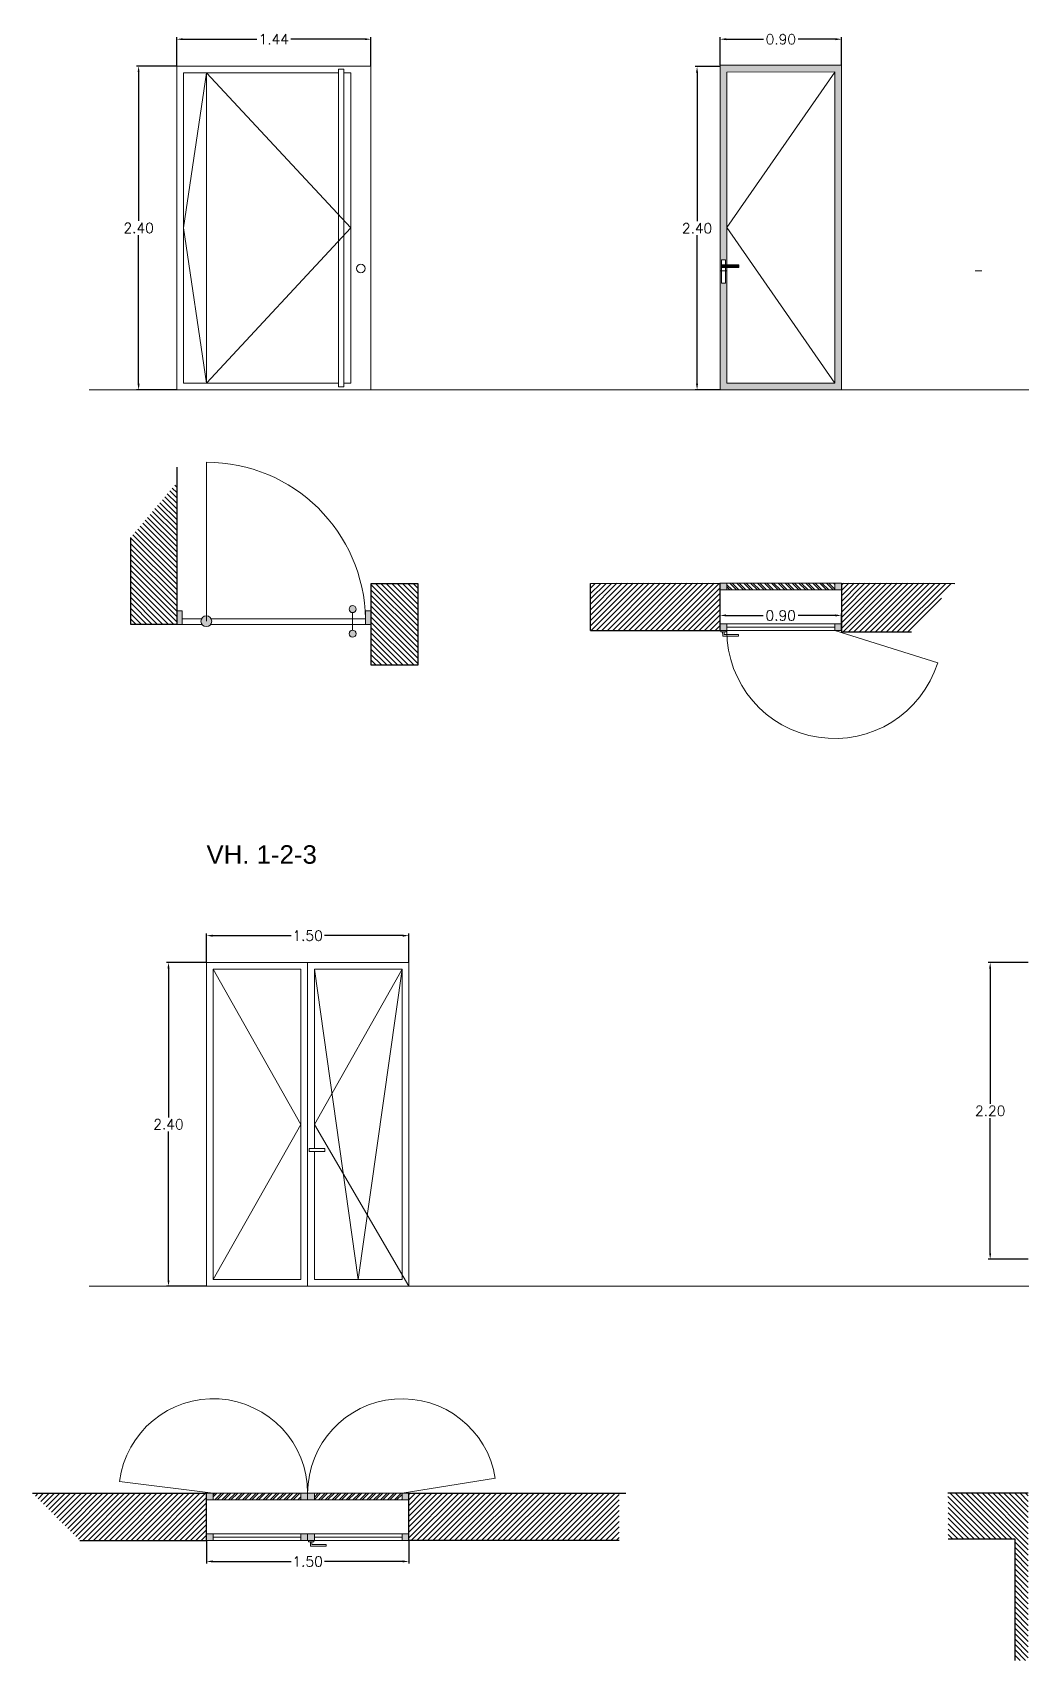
# Model space of a CAD drawing. Header units: millimetres. Extents: x 51 to 284, y 32 to 237.
# Drawn here: x 88.02 to 95.35, y 164.33 to 176.4 of the extents above; entities that cross this region are included whole.
import ezdxf

# ---------------------------------------------------------------- set-up
doc = ezdxf.new("R2010")
doc.units = ezdxf.units.MM
for name, color, linetype, lineweight in [('A_Hatch03', 253, 'Continuous', 13), ('A_Nsc02', 5, 'Continuous', 9), ('A_Sec03', 3, 'Continuous', 20), ('detalle', 6, 'Continuous', 5), ('FUSTERIA', 2, 'Continuous', 15), ('MUR', 5, 'Continuous', 25), ('somb. Muro', 251, 'Continuous', 15), ('sombreado', 253, 'Continuous', 13)]:
    doc.layers.add(name, color=color, linetype=linetype, lineweight=lineweight)
doc.layers.add('SS_VEGETACION', color=7, linetype='Continuous', true_color=0x8ba14f)
doc.styles.add('ROMANS', font='romans.shx')
doc.styles.get("Standard").update_dxf_attribs({"font": 'arial.ttf'})
doc.dimstyles.new('martacota1', dxfattribs={"dimscale": 0.3, "dimtxt": 0.15, "dimasz": 0.15, "dimexe": 0.05, "dimexo": 0, "dimgap": 0.05, "dimtad": 0, "dimtih": 1, "dimtoh": 1, "dimzin": 0, "dimdsep": 46, "dimtxsty": 'ROMANS', "dimcen": 0.05, "dimclrt": 7, "dimadec": 0, "dimazin": 0, "dimtfac": 0.1, "dimtix": 1, "dimtmove": 1, "dimatfit": 3, "dimfxl": 1, "dimtolj": 1, "dimtzin": 1, "dimarcsym": 0})
pattern_1 = [(0, (27.433, 0), (0, 6.985), [5.08, -1.905]), (90, (27.433, 0), (-6.985, 4e-16), [5.08, -1.905])]

# ---------------------------------------------------------------- blocks, each defined once
blk = doc.blocks.new('*D228')
at = {"layer": 'Defpoints', "color": 0, "transparency": 16777216}
for p in [(94.018, 172.075), (93.118, 171.963), (94.018, 171.963)]:
    blk.add_point(p, dxfattribs=at)
at = {"layer": 'SS_VEGETACION', "color": 0, "lineweight": -2, "transparency": 16777216}
for p, q in [((93.118, 171.963), (93.118, 172.09)), ((93.163, 172.075), (93.439, 172.075)), ((93.973, 172.075), (93.698, 172.075)), ((94.018, 171.963), (94.018, 172.09))]:
    blk.add_line(p, q, dxfattribs=at)
at = {"layer": 'SS_VEGETACION', "color": 0, "transparency": 16777216}
for points in [[(93.163, 172.083), (93.163, 172.068), (93.118, 172.075)], [(93.973, 172.083), (93.973, 172.068), (94.018, 172.075)]]:
    blk.add_solid(points, dxfattribs=at)
at = {"layer": 'SS_VEGETACION', "color": 7, "transparency": 16777216, "insert": (93.568, 172.075), "char_height": 0.075, "attachment_point": 5, "style": 'ROMANS'}
blk.add_mtext('\\A1;0.90', dxfattribs=at)
blk = doc.blocks.new('*D264')
at = {"layer": 'Defpoints', "color": 0, "transparency": 16777216}
for p in [(89.09, 176.147), (88.808, 173.747), (89.09, 173.747)]:
    blk.add_point(p, dxfattribs=at)
at = {"layer": 'SS_VEGETACION', "color": 0, "lineweight": -2, "transparency": 16777216}
for p, q in [((89.09, 176.147), (88.793, 176.147)), ((88.808, 176.102), (88.808, 175)), ((88.808, 173.792), (88.808, 174.895)), ((89.09, 173.747), (88.793, 173.747))]:
    blk.add_line(p, q, dxfattribs=at)
at = {"layer": 'SS_VEGETACION', "color": 0, "transparency": 16777216}
for points in [[(88.8, 176.102), (88.815, 176.102), (88.808, 176.147)], [(88.8, 173.792), (88.815, 173.792), (88.808, 173.747)]]:
    blk.add_solid(points, dxfattribs=at)
at = {"layer": 'SS_VEGETACION', "color": 7, "transparency": 16777216, "insert": (88.808, 174.947), "char_height": 0.075, "attachment_point": 5, "style": 'ROMANS'}
blk.add_mtext('\\A1;2.40', dxfattribs=at)
blk = doc.blocks.new('*D265')
at = {"layer": 'Defpoints', "color": 0, "transparency": 16777216}
for p in [(90.53, 176.346), (89.09, 176.147), (90.53, 176.147)]:
    blk.add_point(p, dxfattribs=at)
at = {"layer": 'SS_VEGETACION', "color": 0, "lineweight": -2, "transparency": 16777216}
for p, q in [((89.09, 176.147), (89.09, 176.361)), ((89.135, 176.346), (89.684, 176.346)), ((90.485, 176.346), (89.936, 176.346)), ((90.53, 176.147), (90.53, 176.361))]:
    blk.add_line(p, q, dxfattribs=at)
at = {"layer": 'SS_VEGETACION', "color": 0, "transparency": 16777216}
for points in [[(89.135, 176.354), (89.135, 176.339), (89.09, 176.346)], [(90.485, 176.354), (90.485, 176.339), (90.53, 176.346)]]:
    blk.add_solid(points, dxfattribs=at)
at = {"layer": 'SS_VEGETACION', "color": 7, "transparency": 16777216, "insert": (89.81, 176.346), "char_height": 0.075, "attachment_point": 5, "style": 'ROMANS'}
blk.add_mtext('\\A1;1.44', dxfattribs=at)
blk = doc.blocks.new('*D266')
at = {"layer": 'Defpoints', "color": 0, "transparency": 16777216}
for p in [(92.948, 176.143), (93.119, 176.143), (93.119, 173.747)]:
    blk.add_point(p, dxfattribs=at)
at = {"layer": 'SS_VEGETACION', "color": 0, "lineweight": -2, "transparency": 16777216}
for p, q in [((93.119, 176.143), (92.933, 176.143)), ((92.948, 176.098), (92.948, 174.998)), ((92.948, 173.792), (92.948, 174.893)), ((93.119, 173.747), (92.933, 173.747))]:
    blk.add_line(p, q, dxfattribs=at)
at = {"layer": 'SS_VEGETACION', "color": 0, "transparency": 16777216}
for points in [[(92.94, 176.098), (92.955, 176.098), (92.948, 176.143)], [(92.94, 173.792), (92.955, 173.792), (92.948, 173.747)]]:
    blk.add_solid(points, dxfattribs=at)
at = {"layer": 'SS_VEGETACION', "color": 7, "transparency": 16777216, "insert": (92.948, 174.945), "char_height": 0.075, "attachment_point": 5, "style": 'ROMANS'}
blk.add_mtext('\\A1;2.40', dxfattribs=at)
blk = doc.blocks.new('*D267')
at = {"layer": 'Defpoints', "color": 0, "transparency": 16777216}
for p in [(94.019, 176.346), (93.119, 176.153), (94.019, 176.153)]:
    blk.add_point(p, dxfattribs=at)
at = {"layer": 'SS_VEGETACION', "color": 0, "lineweight": -2, "transparency": 16777216}
for p, q in [((93.119, 176.153), (93.119, 176.361)), ((93.164, 176.346), (93.44, 176.346)), ((93.974, 176.346), (93.698, 176.346)), ((94.019, 176.153), (94.019, 176.361))]:
    blk.add_line(p, q, dxfattribs=at)
at = {"layer": 'SS_VEGETACION', "color": 0, "transparency": 16777216}
for points in [[(93.164, 176.354), (93.164, 176.339), (93.119, 176.346)], [(93.974, 176.354), (93.974, 176.339), (94.019, 176.346)]]:
    blk.add_solid(points, dxfattribs=at)
at = {"layer": 'SS_VEGETACION', "color": 7, "transparency": 16777216, "insert": (93.569, 176.346), "char_height": 0.075, "attachment_point": 5, "style": 'ROMANS'}
blk.add_mtext('\\A1;0.90', dxfattribs=at)
blk = doc.blocks.new('*D272')
at = {"layer": 'Defpoints', "color": 0, "transparency": 16777216}
for p in [(89.311, 169.503), (89.029, 167.103), (89.311, 167.103)]:
    blk.add_point(p, dxfattribs=at)
at = {"layer": 'SS_VEGETACION', "color": 0, "lineweight": -2, "transparency": 16777216}
for p, q in [((89.311, 169.503), (89.014, 169.503)), ((89.029, 169.458), (89.029, 168.355)), ((89.029, 167.148), (89.029, 168.25)), ((89.311, 167.103), (89.014, 167.103))]:
    blk.add_line(p, q, dxfattribs=at)
at = {"layer": 'SS_VEGETACION', "color": 0, "transparency": 16777216}
for points in [[(89.022, 169.458), (89.037, 169.458), (89.029, 169.503)], [(89.022, 167.148), (89.037, 167.148), (89.029, 167.103)]]:
    blk.add_solid(points, dxfattribs=at)
at = {"layer": 'SS_VEGETACION', "color": 7, "transparency": 16777216, "insert": (89.029, 168.303), "char_height": 0.075, "attachment_point": 5, "style": 'ROMANS'}
blk.add_mtext('\\A1;2.40', dxfattribs=at)
blk = doc.blocks.new('*D273')
at = {"layer": 'Defpoints', "color": 0, "transparency": 16777216}
for p in [(90.811, 169.702), (89.311, 169.503), (90.811, 169.503)]:
    blk.add_point(p, dxfattribs=at)
at = {"layer": 'SS_VEGETACION', "color": 0, "lineweight": -2, "transparency": 16777216}
for p, q in [((89.311, 169.503), (89.311, 169.717)), ((89.356, 169.702), (89.938, 169.702)), ((90.766, 169.702), (90.185, 169.702)), ((90.811, 169.503), (90.811, 169.717))]:
    blk.add_line(p, q, dxfattribs=at)
at = {"layer": 'SS_VEGETACION', "color": 0, "transparency": 16777216}
for points in [[(89.356, 169.709), (89.356, 169.694), (89.311, 169.702)], [(90.766, 169.709), (90.766, 169.694), (90.811, 169.702)]]:
    blk.add_solid(points, dxfattribs=at)
at = {"layer": 'SS_VEGETACION', "color": 7, "transparency": 16777216, "insert": (90.061, 169.702), "char_height": 0.075, "attachment_point": 5, "style": 'ROMANS'}
blk.add_mtext('\\A1;1.50', dxfattribs=at)
blk = doc.blocks.new('*D274')
at = {"layer": 'Defpoints', "color": 0, "transparency": 16777216}
for p in [(95.403, 169.503), (95.121, 167.303), (95.403, 167.303)]:
    blk.add_point(p, dxfattribs=at)
at = {"layer": 'SS_VEGETACION', "color": 0, "lineweight": -2, "transparency": 16777216}
for p, q in [((95.403, 169.503), (95.106, 169.503)), ((95.121, 169.458), (95.121, 168.455)), ((95.121, 167.348), (95.121, 168.35)), ((95.403, 167.303), (95.106, 167.303))]:
    blk.add_line(p, q, dxfattribs=at)
at = {"layer": 'SS_VEGETACION', "color": 0, "transparency": 16777216}
for points in [[(95.113, 169.458), (95.128, 169.458), (95.121, 169.503)], [(95.113, 167.348), (95.128, 167.348), (95.121, 167.303)]]:
    blk.add_solid(points, dxfattribs=at)
at = {"layer": 'SS_VEGETACION', "color": 7, "transparency": 16777216, "insert": (95.121, 168.403), "char_height": 0.075, "attachment_point": 5, "style": 'ROMANS'}
blk.add_mtext('\\A1;2.20', dxfattribs=at)
blk = doc.blocks.new('*D292')
at = {"layer": 'Defpoints', "color": 0, "transparency": 16777216}
for p in [(89.311, 165.219), (90.811, 165.219), (90.811, 165.063)]:
    blk.add_point(p, dxfattribs=at)
at = {"layer": 'SS_VEGETACION', "color": 0, "lineweight": -2, "transparency": 16777216}
for p, q in [((89.311, 165.219), (89.311, 165.048)), ((90.811, 165.219), (90.811, 165.048)), ((89.356, 165.063), (89.938, 165.063)), ((90.766, 165.063), (90.185, 165.063))]:
    blk.add_line(p, q, dxfattribs=at)
at = {"layer": 'SS_VEGETACION', "color": 0, "transparency": 16777216}
for points in [[(89.356, 165.071), (89.356, 165.056), (89.311, 165.063)], [(90.766, 165.071), (90.766, 165.056), (90.811, 165.063)]]:
    blk.add_solid(points, dxfattribs=at)
at = {"layer": 'SS_VEGETACION', "color": 7, "transparency": 16777216, "insert": (90.061, 165.063), "char_height": 0.075, "attachment_point": 5, "style": 'ROMANS'}
blk.add_mtext('\\A1;1.50', dxfattribs=at)

msp = doc.modelspace()

# ---------------------------------------------------------------- hatches: boundary and pattern name
at = {"layer": 'A_Hatch03', "true_color": 0xe3e1dd}
h = msp.add_hatch(dxfattribs=at)
h.set_pattern_fill('ANGLE', color=254)
h.set_pattern_definition([(0, (27.8374, 0), (0, 6.985), [5.08, -1.905]), (90, (27.8374, 0), (-6.985, 4e-16), [5.08, -1.905])])
h.paths.add_polyline_path([(90.53, 176.147), (89.09, 176.147), (89.09, 173.747), (90.53, 173.747)])
h.paths.add_polyline_path([(90.38, 173.797), (90.33, 173.797), (90.33, 173.77), (90.29, 173.77), (90.29, 173.797), (89.14, 173.797), (89.14, 176.097), (90.29, 176.097), (90.29, 176.125), (90.33, 176.125), (90.33, 176.097), (90.38, 176.097)], flags=16)
h.paths.add_polyline_path([(90.38, 174.947), (89.31, 173.797), (89.14, 174.947), (89.31, 176.097)], flags=0)
h.paths.add_polyline_path([(90.487, 174.647, -1), (90.423, 174.647, -1)], flags=16)
h = msp.add_hatch(dxfattribs=at)
h.set_pattern_fill('ANGLE', color=254)
h.set_pattern_definition(pattern_1)
h.paths.add_polyline_path([(95.059, 176.158), (93.119, 176.153), (93.119, 173.747), (95.059, 173.747)])
h.paths.add_polyline_path([(95.009, 176.108), (95.009, 173.797), (93.169, 173.797), (93.169, 176.103)], flags=16)
h = msp.add_hatch(dxfattribs=at)
h.set_pattern_fill('ANGLE', color=254)
h.set_pattern_definition(pattern_1)
h.paths.add_polyline_path([(95.059, 176.158), (93.119, 176.153), (93.119, 173.747), (95.059, 173.747)])
h.paths.add_polyline_path([(93.169, 176.103), (95.009, 176.108), (95.009, 173.797), (93.169, 173.797)], flags=16)
h = msp.add_hatch(color=254, dxfattribs=at)
h.dxf.hatch_style = 1
h.paths.add_polyline_path([(93.119, 176.153), (93.119, 173.747), (94.019, 173.747), (94.019, 176.155)])
h.paths.add_polyline_path([(93.969, 176.105), (93.969, 174.653), (93.969, 173.798), (93.969, 173.797), (93.169, 173.797), (93.169, 174.653), (93.158, 174.653), (93.158, 174.537), (93.128, 174.537), (93.128, 174.711), (93.158, 174.711), (93.158, 174.673), (93.169, 174.673), (93.169, 176.103)], flags=16)
h = msp.add_hatch(color=254, dxfattribs=at)
h.dxf.hatch_style = 1
h.paths.add_polyline_path([(93.258, 174.653), (93.258, 174.673), (93.135, 174.673), (93.135, 174.653)])
h = msp.add_hatch(dxfattribs=at)
h.set_pattern_fill('ANGLE', color=254)
h.set_pattern_definition([(0, (-27.663, -1e-13), (0, 6.985), [5.08, -1.905]), (90, (-27.663, -1e-13), (-6.985, 4e-16), [5.08, -1.905])])
h.paths.add_polyline_path([(90.061, 169.503), (89.311, 169.503), (89.311, 167.103), (90.061, 167.103)])
h.paths.add_polyline_path([(90.011, 169.453), (90.011, 167.153), (89.361, 167.153), (89.361, 169.453)], flags=16)
h.paths.add_polyline_path([(90.811, 169.503), (90.061, 169.503), (90.061, 167.103), (90.811, 167.103), (90.761, 167.189), (90.761, 167.153), (90.111, 167.153), (90.111, 168.102), (90.071, 168.102), (90.071, 168.123), (90.111, 168.123), (90.111, 169.453), (90.761, 169.453), (90.761, 167.189), (90.811, 167.103)])
h.paths.add_polyline_path([(90.189, 168.123), (90.071, 168.123), (90.071, 168.102), (90.189, 168.102)], flags=17)
at = {"layer": 'somb. Muro'}
h = msp.add_hatch(dxfattribs=at)
h.set_pattern_fill('ANSI31', color=256, scale=0.0089, angle=-90)
h.set_pattern_definition([(315, (-160.561915, 347.709308), (0.0199810699, 0.0199810699), [])])
h.paths.add_polyline_path([(89.09, 172.009), (89.09, 173.059), (88.75, 172.654), (88.75, 172.009)])
h.paths.add_polyline_path([(90.88, 171.709), (90.88, 172.309), (90.53, 172.309), (90.53, 172.009), (90.53, 171.709)])
h = msp.add_hatch(dxfattribs=at)
h.set_pattern_fill('ANSI31', color=256, scale=0.0089)
h.set_pattern_definition([(45, (-55.192404, 139.57855), (-0.01998107, 0.01998107), [])])
h.paths.add_polyline_path([(93.119, 172.314), (92.158, 172.313), (92.158, 171.963), (92.418, 171.963), (93.119, 171.963)])
h.paths.add_polyline_path([(94.538, 171.953), (94.859, 172.313), (94.018, 172.314), (94.018, 171.953)])
h = msp.add_hatch(dxfattribs=at)
h.set_pattern_fill('ANSI31', color=256, scale=0.0089)
h.set_pattern_definition([(45, (-47.009322, 136.835195), (-0.01998107, 0.01998107), [])])
h.paths.add_polyline_path([(92.371, 165.22), (92.371, 165.569), (90.811, 165.569), (90.811, 165.22)])
h.paths.add_polyline_path([(88.021, 165.569), (88.371, 165.219), (89.311, 165.219), (89.311, 165.569)])
h = msp.add_hatch(dxfattribs=at)
h.set_pattern_fill('ANSI31', color=256, scale=0.0089, angle=-90)
h.set_pattern_definition([(315, (71.485806, 300.600351), (0.01998107, 0.01998107), [])])
h.paths.add_polyline_path([(94.808, 165.569), (94.81, 165.23), (95.303, 165.23), (95.303, 164.33), (95.403, 164.33), (95.403, 165.569)])
at = {"layer": 'sombreado', "transparency": 33554564}
h = msp.add_hatch(color=256, dxfattribs=at)
h.dxf.hatch_style = 1
h.paths.add_polyline_path([(93.168, 172.314), (93.119, 172.314), (93.119, 172.264), (93.168, 172.264)])
h.paths.add_polyline_path([(93.168, 172.013), (93.119, 172.013), (93.119, 171.963), (93.168, 171.963)])
h.paths.add_polyline_path([(94.018, 172.013), (93.968, 172.013), (93.968, 171.963), (94.018, 171.963)])
h.paths.add_polyline_path([(94.018, 172.314), (93.968, 172.314), (93.968, 172.264), (94.018, 172.264)])
at = {"layer": 'sombreado'}
h = msp.add_hatch(dxfattribs=at)
h.set_pattern_fill('ANSI32', color=256, scale=0.0038, angle=-90)
h.set_pattern_definition([(315, (66.64401, 307.344624), (0.02559373, 0.02559373), []), (315, (66.64401, 307.32756), (0.02559373, 0.02559373), [])])
h.paths.add_polyline_path([(93.168, 172.314), (93.168, 172.264), (93.968, 172.264), (93.968, 172.314)])
at = {"layer": 'sombreado', "transparency": 33554564}
h = msp.add_hatch(color=256, dxfattribs=at)
h.dxf.hatch_style = 1
h.paths.add_polyline_path([(90.394, 172.096, 1), (90.394, 172.148, 1)])
h.paths.add_polyline_path([(90.394, 171.914, 1), (90.394, 171.966, 1)])
h.paths.add_polyline_path([(90.53, 172.009), (90.53, 172.109), (90.49, 172.109), (90.49, 172.049), (90.49, 172.009)])
h.paths.add_polyline_path([(89.31, 171.992, 1), (89.31, 172.071, 1)])
h.paths.add_polyline_path([(89.13, 172.009), (89.13, 172.049), (89.13, 172.109), (89.09, 172.109), (89.09, 172.009)])
h = msp.add_hatch(color=256, dxfattribs=at)
h.dxf.hatch_style = 1
h.paths.add_polyline_path([(89.361, 165.569), (89.311, 165.569), (89.311, 165.519), (89.361, 165.519)])
h.paths.add_polyline_path([(90.061, 165.569), (90.011, 165.569), (90.011, 165.519), (90.061, 165.519)])
h.paths.add_polyline_path([(90.111, 165.569), (90.061, 165.569), (90.061, 165.519), (90.111, 165.519)])
h.paths.add_polyline_path([(90.811, 165.569), (90.761, 165.569), (90.761, 165.519), (90.811, 165.519)])
h.paths.add_polyline_path([(90.811, 165.269), (90.761, 165.269), (90.761, 165.219), (90.811, 165.219)])
h.paths.add_polyline_path([(90.111, 165.269), (90.061, 165.269), (90.061, 165.219), (90.111, 165.219)])
h.paths.add_polyline_path([(90.061, 165.269), (90.011, 165.269), (90.011, 165.219), (90.061, 165.219)])
h.paths.add_polyline_path([(89.361, 165.269), (89.311, 165.269), (89.311, 165.219), (89.361, 165.219)])
at = {"layer": 'sombreado'}
h = msp.add_hatch(dxfattribs=at)
h.set_pattern_fill('ANSI32', color=256, scale=0.0038)
h.set_pattern_definition([(45, (-47.009322, 136.835195), (-0.02559373, 0.02559373), []), (45, (-46.99226, 136.835195), (-0.02559373, 0.02559373), [])])
h.paths.add_polyline_path([(90.011, 165.569), (89.361, 165.569), (89.361, 165.519), (90.011, 165.519)])
h.paths.add_polyline_path([(90.761, 165.569), (90.111, 165.569), (90.111, 165.519), (90.761, 165.519)])

# ---------------------------------------------------------------- linework, layer by layer
at = {"layer": 'A_Nsc02'}
msp.add_line((94.538, 171.953), (94.238, 171.953), dxfattribs=at)
at = {"layer": 'A_Sec03', "lineweight": 0}
msp.add_lwpolyline([(90.53, 172.009), (90.53, 172.009)], dxfattribs=at)
at = {"layer": 'detalle'}
for p, q in [((89.31, 176.097), (89.14, 174.947)), ((89.31, 176.097), (90.38, 174.947)), ((89.31, 173.797), (89.31, 176.097)), ((93.969, 176.103), (93.169, 174.951)), ((89.14, 174.947), (89.31, 173.797)), ((90.38, 174.947), (89.31, 173.797)), ((93.169, 174.951), (93.969, 173.797)), ((89.31, 172.032), (89.31, 173.211)), ((93.968, 171.988), (93.168, 171.988)), ((93.968, 171.963), (94.732, 171.724)), ((89.361, 169.453), (90.011, 168.303)), ((90.111, 168.303), (90.761, 169.453)), ((90.111, 169.453), (90.436, 167.153)), ((90.436, 167.153), (90.761, 169.453)), ((90.011, 168.303), (89.361, 167.153)), ((90.111, 168.303), (90.811, 167.103)), ((90.761, 165.569), (91.453, 165.68)), ((89.361, 165.569), (88.667, 165.657)), ((89.361, 165.244), (90.011, 165.244)), ((90.111, 165.244), (90.761, 165.244))]:
    msp.add_line(p, q, dxfattribs=at)
at = {"layer": 'detalle', "lineweight": 5}
for points in [[(93.163, 171.963), (93.163, 171.953), (93.123, 171.953), (93.123, 171.963)], [(90.107, 165.219), (90.107, 165.209), (90.067, 165.209), (90.067, 165.219)]]:
    msp.add_lwpolyline(points, dxfattribs=at)
for points in [[(93.137, 171.953), (93.138, 171.927, 0.414214), (93.144, 171.921), (93.254, 171.921), (93.254, 171.933), (93.15, 171.933), (93.149, 171.953)], [(90.081, 165.209), (90.081, 165.183, 0.414214), (90.087, 165.177), (90.197, 165.177), (90.197, 165.189), (90.093, 165.189), (90.093, 165.209)]]:
    msp.add_lwpolyline(points, format="xyb", dxfattribs=at)
at = {"layer": 'detalle'}
for centre, radius, start, end in [((89.31, 172.031), 1.18, 0.8743, 89.9954), ((93.968, 171.963), 0.8, 179.9848, 342.6698), ((89.361, 165.569), 0.7, 360, 172.7836), ((90.761, 165.569), 0.7, 9.0686, 180)]:
    msp.add_arc(centre, radius, start, end, dxfattribs=at)
at = {"layer": 'FUSTERIA'}
for p, q in [((89.09, 173.747), (89.09, 176.147)), ((89.09, 176.147), (90.53, 176.147)), ((89.14, 173.797), (89.14, 176.097)), ((89.14, 176.097), (90.29, 176.097)), ((90.29, 176.125), (90.29, 173.77)), ((90.29, 176.125), (90.33, 176.125)), ((90.33, 176.125), (90.33, 173.77)), ((90.33, 176.097), (90.38, 176.097)), ((90.38, 176.097), (90.38, 173.797)), ((90.53, 176.147), (90.53, 173.747)), ((93.119, 176.153), (94.019, 176.155)), ((93.119, 176.153), (93.119, 173.747)), ((93.169, 176.103), (93.969, 176.105)), ((93.169, 176.103), (93.169, 173.797)), ((93.969, 176.155), (93.969, 176.155)), ((93.969, 174.653), (93.969, 176.105)), ((94.019, 173.747), (94.019, 176.155)), ((93.969, 173.797), (93.969, 174.653)), ((89.14, 173.797), (90.29, 173.797)), ((90.29, 173.77), (90.33, 173.77)), ((90.33, 173.797), (90.38, 173.797)), ((93.169, 173.797), (93.969, 173.797)), ((88.441, 173.747), (106.827, 173.747)), ((93.118, 172.314), (94.018, 172.314)), ((93.168, 172.264), (93.168, 172.314)), ((93.968, 172.264), (93.968, 172.314)), ((93.118, 172.264), (94.018, 172.264)), ((90.394, 172.096), (90.394, 171.966)), ((93.118, 172.013), (94.018, 172.013)), ((93.118, 171.963), (94.018, 171.963)), ((93.168, 171.963), (93.168, 172.013)), ((93.968, 171.963), (93.968, 172.013)), ((89.311, 167.103), (89.311, 169.503)), ((89.311, 169.503), (90.811, 169.503)), ((89.361, 167.153), (89.361, 169.453)), ((89.361, 169.453), (90.011, 169.453)), ((90.011, 169.453), (90.011, 167.153)), ((90.061, 169.503), (90.061, 167.103)), ((90.111, 169.453), (90.111, 168.123)), ((90.111, 169.453), (90.761, 169.453)), ((90.761, 169.453), (90.761, 167.153)), ((90.811, 169.503), (90.811, 167.103)), ((90.111, 168.102), (90.111, 167.153)), ((89.361, 167.153), (90.011, 167.153)), ((90.111, 167.153), (90.761, 167.153)), ((88.441, 167.103), (106.827, 167.103)), ((89.311, 165.569), (90.811, 165.569)), ((89.361, 165.519), (89.361, 165.569)), ((90.011, 165.569), (90.011, 165.519)), ((90.061, 165.569), (90.061, 165.519)), ((90.111, 165.569), (90.111, 165.519)), ((90.761, 165.519), (90.761, 165.569)), ((89.311, 165.519), (90.811, 165.519)), ((89.311, 165.269), (90.811, 165.269)), ((89.311, 165.219), (90.811, 165.219)), ((89.361, 165.219), (89.361, 165.269)), ((90.011, 165.269), (90.011, 165.219)), ((90.061, 165.269), (90.061, 165.219)), ((90.111, 165.269), (90.111, 165.219)), ((90.761, 165.219), (90.761, 165.269))]:
    msp.add_line(p, q, dxfattribs=at)
at = {"layer": 'FUSTERIA', "lineweight": 0}
for p, q in [((89.277, 172.009), (89.117, 172.009)), ((89.274, 172.049), (89.13, 172.049)), ((90.502, 172.009), (89.343, 172.009)), ((90.49, 172.049), (89.346, 172.049))]:
    msp.add_line(p, q, dxfattribs=at)
at = {"layer": 'FUSTERIA'}
msp.add_lwpolyline([(93.158, 174.673), (93.158, 174.711), (93.128, 174.711), (93.128, 174.537), (93.158, 174.537), (93.158, 174.653)], dxfattribs=at)
for points in [[(93.135, 174.673), (93.258, 174.673), (93.258, 174.653), (93.135, 174.653)], [(90.071, 168.123), (90.189, 168.123), (90.189, 168.102), (90.071, 168.102)]]:
    msp.add_lwpolyline(points, close=True, dxfattribs=at)
at = {"layer": 'FUSTERIA', "lineweight": 0}
for points in [[(89.09, 172.009), (89.13, 172.009), (89.13, 172.049), (89.13, 172.109), (89.09, 172.109)], [(90.53, 172.009), (90.49, 172.009), (90.49, 172.049), (90.49, 172.109), (90.53, 172.109)]]:
    msp.add_lwpolyline(points, close=True, dxfattribs=at)
at = {"layer": 'FUSTERIA'}
for centre, radius in [((90.455, 174.647), 0.0322), ((89.31, 172.032), 0.0399), ((90.394, 172.122), 0.0259), ((90.394, 171.94), 0.0259)]:
    msp.add_circle(centre, radius, dxfattribs=at)
at = {"layer": 'MUR'}
for p, q in [((89.09, 173.174), (89.09, 172.009)), ((88.75, 172.009), (88.75, 172.654)), ((90.88, 172.309), (90.53, 172.309)), ((90.53, 172.309), (90.53, 172.009)), ((90.88, 171.709), (90.88, 172.309)), ((92.158, 172.313), (93.118, 172.314)), ((92.158, 171.963), (92.158, 172.313)), ((93.119, 171.963), (93.119, 172.314)), ((94.018, 172.314), (94.018, 171.953)), ((94.018, 172.314), (94.859, 172.313)), ((89.09, 172.009), (88.75, 172.009)), ((90.53, 172.009), (90.53, 171.709)), ((92.158, 171.963), (92.418, 171.963)), ((92.418, 171.963), (93.118, 171.963)), ((94.018, 171.953), (94.538, 171.953)), ((90.53, 171.709), (90.88, 171.709)), ((88.021, 165.569), (89.311, 165.569)), ((89.311, 165.219), (89.311, 165.569)), ((90.811, 165.219), (90.811, 165.569)), ((90.811, 165.569), (92.421, 165.569)), ((95.403, 165.569), (94.808, 165.569)), ((88.371, 165.219), (89.311, 165.219)), ((90.811, 165.22), (92.371, 165.22)), ((95.303, 165.23), (95.303, 164.33))]:
    msp.add_line(p, q, dxfattribs=at)
msp.add_lwpolyline([(94.81, 165.23), (95.303, 165.23)], dxfattribs=at)

# ---------------------------------------------------------------- texts
at = {"layer": 'FUSTERIA'}
msp.add_text('VH. 1-2-3', height=0.1369, dxfattribs=at).set_placement((89.311, 170.235))

# ---------------------------------------------------------------- dimensions: what is measured, and where the dimension line sits
at = {"layer": 'SS_VEGETACION', "transparency": 33554620}
for base, p1, p2, picture, middle in [((90.53, 176.346), (89.09, 176.147), (90.53, 176.147), '*D265', (89.81, 176.346)), ((94.019, 176.346), (93.119, 176.153), (94.019, 176.153), '*D267', (93.569, 176.346)), ((94.018, 172.075), (93.118, 171.963), (94.018, 171.963), '*D228', (93.568, 172.075)), ((90.811, 169.702), (89.311, 169.503), (90.811, 169.503), '*D273', (90.061, 169.702)), ((90.811, 165.063), (89.311, 165.219), (90.811, 165.219), '*D292', (90.061, 165.063))]:
    dim = msp.add_linear_dim(base=base, p1=p1, p2=p2, dimstyle='martacota1', override={"dimtxt": 0.25}, dxfattribs=at)
    dim.commit()
    dim.dimension.update_dxf_attribs({"geometry": picture, "text_midpoint": middle})
for base, p1, p2, picture, middle in [((88.808, 173.747), (89.09, 176.147), (89.09, 173.747), '*D264', (88.808, 174.947)), ((92.948, 176.143), (93.119, 173.747), (93.119, 176.143), '*D266', (92.948, 174.945)), ((89.029, 167.103), (89.311, 169.503), (89.311, 167.103), '*D272', (89.029, 168.303)), ((95.121, 167.303), (95.403, 169.503), (95.403, 167.303), '*D274', (95.121, 168.403))]:
    dim = msp.add_linear_dim(base=base, p1=p1, p2=p2, angle=90, dimstyle='martacota1', override={"dimtxt": 0.25}, dxfattribs=at)
    dim.commit()
    dim.dimension.update_dxf_attribs({"geometry": picture, "text_midpoint": middle})

doc.saveas('drawing.dxf')
